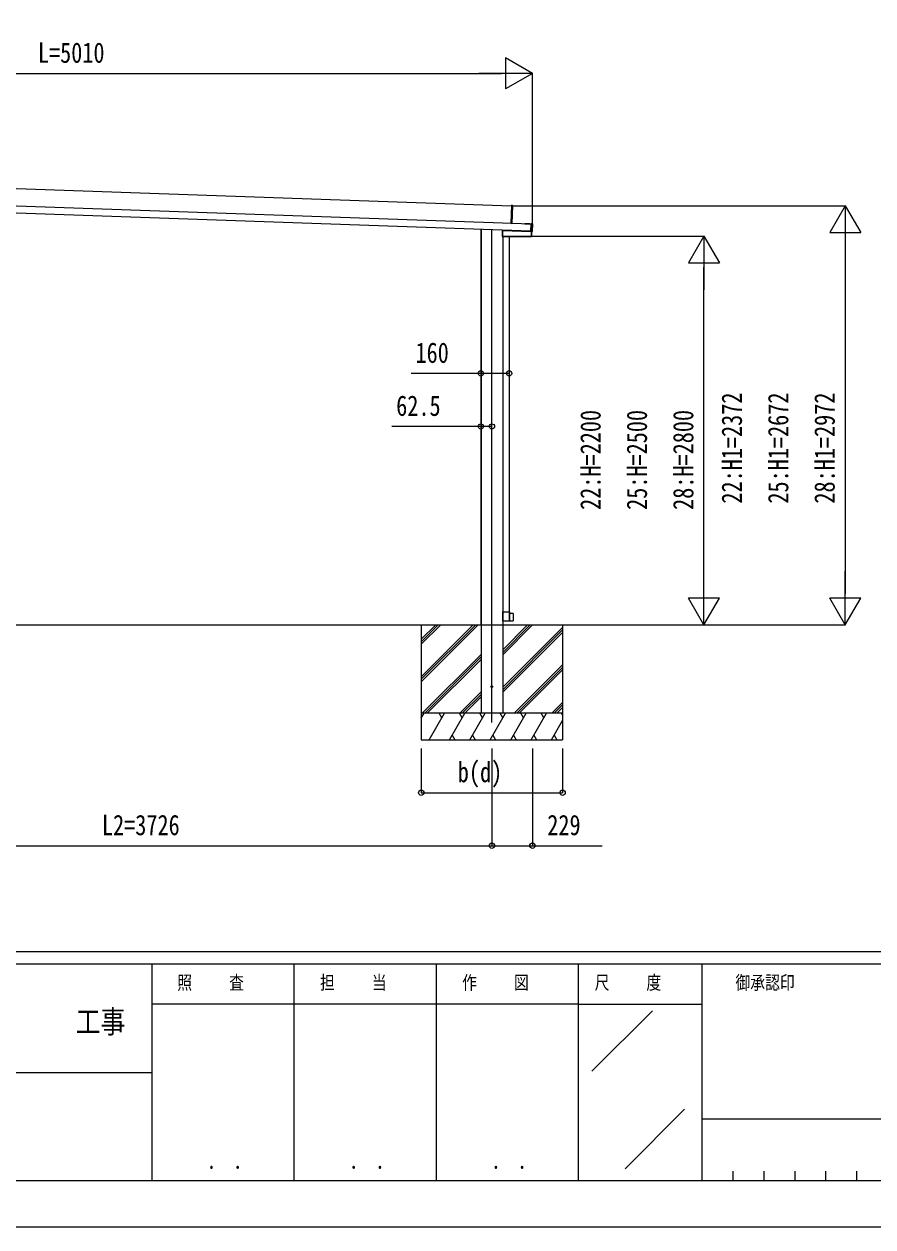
# Model space of a CAD drawing. Units: millimetres, scale not verified. Extents: x -14718 to 14718, y -10395 to 10395.
# Drawn here: x 3810 to 8615, y -10395 to -3587 of the extents above; entities that cross this region are included whole.
import ezdxf
from ezdxf.enums import TextEntityAlignment as Align

# ---------------------------------------------------------------- set-up
doc = ezdxf.new("R2010")
doc.units = ezdxf.units.MM
doc.header["$LTSCALE"] = 50
for name, color, linetype in [('0-3_YKK_12', 2, 'Continuous'), ('0-4_YKK_A1', 4, 'Continuous'), ('0-5_YKK_D', 6, 'Continuous'), ('0-6_YKK_ZWAK', 7, 'Continuous')]:
    doc.layers.add(name, color=color, linetype=linetype)
doc.styles.add('ＭＳ ゴシック', font='')
doc.styles.get('ＭＳ ゴシック').set_extended_font_data('MS Gothic')

msp = doc.modelspace()

# ---------------------------------------------------------------- linework, layer by layer
at = {"layer": '0-3_YKK_12'}
msp.add_line((6458.57, -7540.01), (6458.57, -4748.52), dxfattribs=at)
at = {"layer": '0-4_YKK_A1'}
for p, q in [((2255.09, -4464.86), (6568.91, -4615.5)), ((6680.59, -4719.46), (1685.94, -4545.04)), ((6679.19, -4759.43), (1684.55, -4585.02)), ((6568.99, -4613), (6565.43, -4714.94)), ((6568.99, -4613), (6569.01, -4612.5)), ((6574.51, -4613.53), (6568.99, -4613)), ((6569.01, -4612.5), (6574.53, -4613.03)), ((6574.98, -4613.54), (6571.42, -4715.48)), ((6396.07, -4749.55), (6396.07, -6987.51)), ((6397.27, -4749.59), (6397.27, -6987.51)), ((6397.67, -4749.6), (6397.67, -7487.51)), ((6517.47, -4756.3), (6517.47, -4789.77)), ((6517.47, -4756.3), (6517.85, -4756.31)), ((6518.15, -4756.01), (6517.77, -4756)), ((6517.85, -4756.31), (6518.15, -4756.31)), ((6517.85, -4756.31), (6517.85, -4789.39)), ((6517.97, -4755.8), (6517.97, -4753.8)), ((6518.15, -4756.31), (6518.16, -4756.01)), ((6518.16, -4756.01), (6680.7, -4761.69)), ((6518.32, -4755.81), (6518.62, -4755.81)), ((6518.32, -4755.82), (6518.62, -4755.83)), ((6518.62, -4755.81), (6518.62, -4753.83)), ((6680.21, -4761.47), (6518.62, -4755.83)), ((6565.42, -4715.44), (6565.43, -4714.94)), ((6565.43, -4714.94), (6570.95, -4715.47)), ((6570.95, -4715.47), (6571.42, -4715.48)), ((6651.63, -4717.95), (6651.7, -4715.95)), ((6657.62, -4718.15), (6657.69, -4716.16)), ((6657.69, -4716.16), (6667.69, -4716.5)), ((6667.62, -4718.5), (6667.69, -4716.5)), ((6667.69, -4716.5), (6673.68, -4716.71)), ((6673.61, -4718.71), (6673.68, -4716.71)), ((6673.68, -4716.71), (6687.17, -4717.19)), ((6679.16, -4760.47), (6679.15, -4760.82)), ((6679.15, -4760.82), (6680.35, -4760.86)), ((6679.15, -4760.82), (6679.15, -4760.82)), ((6679.15, -4760.82), (6680.35, -4760.86)), ((6680.23, -4760.86), (6680.21, -4761.47)), ((6680.51, -4761.48), (6680.21, -4761.47)), ((6680.35, -4760.86), (6680.35, -4760.86)), ((6680.51, -4761.48), (6680.53, -4760.87)), ((6687.65, -4719.16), (6680.61, -4718.92)), ((6680.62, -4761.66), (6680.65, -4760.87)), ((6680.62, -4761.66), (6680.64, -4760.88)), ((6680.63, -4718.42), (6680.64, -4718.07)), ((6681.84, -4718.11), (6680.64, -4718.07)), ((6680.64, -4718.07), (6680.64, -4718.07)), ((6681.84, -4718.11), (6680.64, -4718.07)), ((6682.72, -4761.76), (6680.7, -4761.69)), ((6680.94, -4760.92), (6680.94, -4761)), ((6686.64, -4761.19), (6680.94, -4761)), ((6681.84, -4718.11), (6681.84, -4718.11)), ((6682.18, -4717.01), (6682.14, -4718.11)), ((6682.43, -4789.78), (6683.39, -4762.08)), ((6682.44, -4718.02), (6688.14, -4718.22)), ((6682.44, -4718.02), (6682.44, -4718.1)), ((6682.72, -4761.76), (6682.71, -4762.06)), ((6683.1, -4761.77), (6682.72, -4761.76)), ((6683.01, -4762.07), (6683.39, -4762.08)), ((6685.6, -4762.16), (6683.39, -4762.08)), ((6686.64, -4761.19), (6686.19, -4760.72)), ((6686.21, -4760.22), (6687.65, -4719.16)), ((6686.71, -4760.24), (6686.21, -4760.22)), ((6688.14, -4719.18), (6686.71, -4760.24)), ((6686.71, -4760.24), (6687.15, -4760.71)), ((6688.62, -4718.74), (6687.15, -4760.71)), ((6688.14, -4719.18), (6687.65, -4719.16)), ((6687.66, -4718.66), (6688.14, -4718.22)), ((6688.62, -4718.74), (6688.14, -4719.18)), ((6688.71, -4759.26), (6690.07, -4720.29)), ((6517.85, -4789.39), (6517.47, -4789.77)), ((6517.77, -4790.07), (6518.15, -4789.69)), ((6517.77, -4790.07), (6682.13, -4790.06)), ((6518.15, -4789.39), (6517.85, -4789.39)), ((6518.15, -4789.39), (6518.15, -4789.69)), ((6518.15, -4789.69), (6681.76, -4789.68)), ((6519.47, -4790.07), (6519.47, -7487.51)), ((6519.47, -4790.52), (6519.87, -4790.52)), ((6519.87, -4790.52), (6519.87, -6913.01)), ((6519.87, -4790.52), (6520.17, -4790.52)), ((6520.17, -4790.52), (6555.57, -4790.52)), ((6526.97, -4790.52), (6526.97, -4790.32)), ((6529.97, -4790.32), (6526.97, -4790.32)), ((6529.97, -4790.07), (6529.97, -4790.32)), ((6529.97, -4790.32), (6529.97, -4790.52)), ((6553.47, -4790.32), (6550.47, -4790.32)), ((6550.47, -4790.52), (6550.47, -4790.32)), ((6553.47, -4790.32), (6553.47, -4790.52)), ((6555.57, -4790.52), (6556.07, -4790.52)), ((6556.07, -4790.52), (6556.07, -6913.01)), ((6681.76, -4789.38), (6681.76, -4789.68)), ((6681.76, -4789.68), (6682.13, -4790.06)), ((6682.43, -4789.78), (6682.06, -4789.4)), ((6519.47, -6913.01), (6519.87, -6913.01)), ((6519.87, -6913.01), (6520.17, -6913.01)), ((6520.74, -6913.01), (6520.17, -6913.01)), ((6520.17, -6944.21), (6520.44, -6913.3)), ((6520.74, -6913.01), (6520.94, -6913.01)), ((6556.37, -6913.31), (6556.37, -6944.21)), ((6557.67, -6913.01), (6558.1, -6913.01)), ((6558.1, -6913.01), (6558.3, -6913.01)), ((6558.6, -6913.3), (6558.87, -6944.21)), ((6578.57, -6923.2), (6558.98, -6922.86)), ((6578.87, -6923.5), (6578.87, -6964.91)), ((1695.04, -6987.5), (7193.69, -6987.51)), ((6058.57, -6987.51), (6058.57, -7637.51)), ((6058.57, -7281.48), (6352.55, -6987.51)), ((6058.57, -7295.63), (6366.69, -6987.51)), ((6058.57, -7309.77), (6380.83, -6987.51)), ((6058.57, -7069.35), (6140.41, -6987.51)), ((6058.57, -7083.49), (6154.56, -6987.51)), ((6058.57, -7097.64), (6168.7, -6987.51)), ((6396.07, -6987.51), (6396.37, -6987.51)), ((6396.37, -6987.51), (6396.97, -6987.51)), ((6519.47, -7157.24), (6689.2, -6987.51)), ((6519.47, -7143.1), (6675.06, -6987.51)), ((6519.47, -7128.95), (6660.92, -6987.51)), ((6519.47, -7341.08), (6858.57, -7001.99)), ((6520.37, -6967.21), (6520.17, -6944.21)), ((6520.87, -6967.51), (6520.67, -6967.51)), ((6556.07, -6967.51), (6520.87, -6967.51)), ((6557.67, -6967.51), (6556.07, -6967.51)), ((6556.37, -6944.21), (6556.37, -6967.21)), ((6558.17, -6967.51), (6557.67, -6967.51)), ((6558.37, -6967.51), (6558.17, -6967.51)), ((6558.87, -6944.21), (6558.67, -6967.21)), ((6558.98, -6965.56), (6578.57, -6965.21)), ((6858.57, -6987.51), (6858.57, -7637.51)), ((6519.47, -7355.23), (6858.57, -7016.13)), ((6519.47, -7369.37), (6858.57, -7030.27)), ((6064.68, -7487.51), (6397.67, -7154.52)), ((6078.82, -7487.51), (6397.67, -7168.66)), ((6092.96, -7487.51), (6397.67, -7182.8)), ((6585.18, -7487.51), (6858.57, -7214.12)), ((6599.32, -7487.51), (6858.57, -7228.26)), ((6613.46, -7487.51), (6858.57, -7242.4)), ((6276.81, -7487.51), (6397.67, -7366.65)), ((6290.95, -7487.51), (6397.67, -7380.79)), ((6305.1, -7487.51), (6397.67, -7394.93)), ((6858.57, -7487.51), (6058.57, -7487.51)), ((6058.57, -7516.45), (6075.28, -7487.51)), ((6103.11, -7637.51), (6189.72, -7487.51)), ((6174.72, -7513.49), (6159.71, -7487.51)), ((6218.59, -7637.51), (6305.19, -7487.51)), ((6290.19, -7513.49), (6275.19, -7487.51)), ((6334.06, -7637.51), (6420.66, -7487.51)), ((6405.66, -7513.49), (6390.66, -7487.51)), ((6449.53, -7637.51), (6536.13, -7487.51)), ((6521.13, -7513.49), (6506.13, -7487.51)), ((6565, -7637.51), (6651.6, -7487.51)), ((6636.6, -7513.49), (6621.6, -7487.51)), ((6680.47, -7637.51), (6767.07, -7487.51)), ((6752.07, -7513.49), (6737.07, -7487.51)), ((6797.31, -7487.51), (6858.57, -7426.25)), ((6811.45, -7487.51), (6858.57, -7440.39)), ((6825.59, -7487.51), (6858.57, -7454.53)), ((6858.57, -7497.95), (6852.54, -7487.51)), ((6060.28, -7513.49), (6058.57, -7510.53)), ((6795.94, -7637.51), (6858.57, -7529.02)), ((6233.58, -7611.53), (6248.58, -7637.51)), ((6349.06, -7611.53), (6364.06, -7637.51)), ((6464.53, -7611.53), (6479.52, -7637.51)), ((6580, -7611.53), (6594.99, -7637.51)), ((6695.47, -7611.53), (6710.46, -7637.51)), ((6810.94, -7611.53), (6825.93, -7637.51)), ((6058.57, -7637.51), (6858.57, -7637.51))]:
    msp.add_line(p, q, dxfattribs=at)
for points in [[(6570.95, -4715.47), (6574.51, -4613.53), (6574.98, -4613.54)], [(6518.32, -4753.82), (6518.32, -4755.81), (6517.97, -4755.8)], [(6645.2, -4715.72), (6645.38, -4717.73), (6680.37, -4718.95)], [(6645.2, -4715.72), (6651.7, -4715.95), (6657.69, -4716.16)], [(6679.16, -4760.47), (6679.18, -4759.97), (6680.61, -4718.92), (6680.63, -4718.42)], [(6679.18, -4759.97), (6686.21, -4760.22), (6686.19, -4760.72), (6679.16, -4760.47)], [(6680.63, -4718.42), (6687.66, -4718.66), (6687.65, -4719.16)], [(6680.85, -4760.9), (6680.89, -4760.91), (6680.94, -4760.92)], [(6681.76, -4789.38), (6682.06, -4789.4), (6683.01, -4762.07), (6682.71, -4762.06)], [(6682.44, -4718.1), (6682.38, -4718.1), (6682.34, -4718.11)], [(6550.47, -4790.07), (6550.47, -4790.32), (6529.97, -4790.32)], [(6520.94, -6913.01), (6556.07, -6913.01), (6557.67, -6913.01)], [(6557.37, -6967.21), (6557.37, -6944.21), (6557.37, -6913.31)], [(6396.97, -6987.51), (6397.27, -6987.51), (6397.57, -6987.51), (6397.67, -6987.51)]]:
    msp.add_lwpolyline(points, dxfattribs=at)
msp.add_lwpolyline([(6518.15, -4789.39), (6518.15, -4756.31), (6682.71, -4762.06), (6681.76, -4789.38)], close=True, dxfattribs=at)
msp.add_circle((6458.57, -7337.51), 5, dxfattribs=at)
for centre, radius, start, end in [((6572.47, -4613.21), 2.07, 351.06854, 4.93146), ((6574.48, -4613.53), 0.5, 358, 84.5), ((6518.15, -4756.31), 0.3, 88.05611, 180.04719), ((6518.15, -4756.31), 0.3, 88.19064, 179.87538), ((6518.15, -4756.31), 0.3, 90.16173, 180.04449), ((6518.15, -4756.17), 0.159, 86.02272, 89.97728), ((6680.33, -4764.57), 3.71, 81.82188, 89.76035), ((6680.71, -4761.49), 0.2, 178, 268), ((6682.08, -4714.11), 4.01, 266.55184, 273.90119), ((6682.71, -4762.06), 0.3, 357.94657, 87.94647), ((6685.71, -4759.16), 3, 268, 358), ((6686.21, -4760.22), 0.501, 268.24971, 357.75029), ((6687.07, -4720.18), 3, 358, 88), ((6687.64, -4719.17), 0.501, 358.24971, 87.75029), ((6518.15, -4789.39), 0.301, 180.24971, 269.75029), ((6526.67, -4790.32), 0.3, 0, 54.36863), ((6553.77, -4790.32), 0.3, 125.63137, 180), ((6681.76, -4789.38), 0.301, 270.23913, 357.76087), ((6520.74, -6913.31), 0.3, 90, 179.5), ((6556.07, -6913.31), 0.3, 0, 90), ((6557.67, -6913.31), 0.3, 90, 180), ((6558.3, -6913.31), 0.3, 0.5, 90), ((6558.98, -6922.56), 0.3, 180.5, 271.40297), ((6578.57, -6923.5), 0.3, 0, 89), ((6520.67, -6967.21), 0.3, 180.5, 270), ((6556.07, -6967.21), 0.3, 270, 0), ((6557.67, -6967.21), 0.3, 180, 270), ((6558.37, -6967.21), 0.3, 270, 359.5), ((6558.98, -6965.86), 0.3, 90.71637, 179.5), ((6578.57, -6964.91), 0.3, 271, 0)]:
    msp.add_arc(centre, radius, start, end, dxfattribs=at)
for centre, major_axis, ratio, start_param, end_param in [((6517.77, -4756.3), (-0.3, 0.01), 0.998133, 4.7490956, 6.3180268), ((6517.77, -4755.8), (-0.2, 0.007), 0.998133, 1.607503, 3.1764341), ((6517.85, -4755.81), (0, 0.5), 0.061125, 3.1027435, 3.1394501), ((6518.15, -4755.81), (0.007, 0.2), 0.854479, 3.1782993, 4.712389), ((6518.15, -4755.81), (0.47, -0.016), 0.425228, 4.7490956, 6.2831853), ((6518.15, -4755.81), (-0.011, 0.2), 0.151815, 3.0913179, 3.1280246), ((6518.12, -4755.81), (0.201, -0.007), 0.992577, 6.2831853, 6.3180268), ((6518.12, -4755.81), (-0.501, 0.017), 0.998133, 3.1415927, 3.1764341), ((6570.92, -4715.46), (-0.013, 0.504), 0.060033, 4.3753319, 4.7012916), ((6680.71, -4761.49), (0.5, -0.017), 0.4, 3.1415927, 4.712389), ((6680.34, -4760.9), (0.6, -0.021), 0.061163, 6.2831853, 7.8539816), ((6680.95, -4760.7), (-0.01, -0.3), 0.998135, 5.4691958, 6.2831853), ((6681.84, -4718.08), (0.6, -0.021), 0.061163, 4.712389, 6.2831853), ((6682.43, -4718.32), (-0.01, -0.3), 0.998135, 3.1415927, 3.9545103), ((6683.09, -4762.07), (0.3, -0.01), 0.998135, 0, 1.5707963), ((6686.65, -4760.69), (0.342, -0.367), 0.99628, 5.4996506, 7.06672), ((6688.12, -4718.72), (0.367, 0.342), 0.99628, 5.4996506, 7.06672), ((6517.77, -4789.77), (0.213, 0.213), 0.99628, 2.358058, 3.9251274), ((6682.12, -4789.76), (-0.209, 0.217), 0.996405, 2.3754474, 3.9077379)]:
    msp.add_ellipse(centre, major_axis=major_axis, ratio=ratio, start_param=start_param, end_param=end_param, dxfattribs=at)
at = {"layer": '0-5_YKK_D'}
for p, q in [((6687.57, -3866.38), (6536.01, -3778.88)), ((6536.01, -3778.88), (6536.01, -3953.88)), ((1852.57, -3866.38), (6512.57, -3866.38)), ((6687.57, -3866.38), (6384.46, -3866.38)), ((6687.57, -3866.38), (6536.01, -3953.88)), ((6687.57, -4719.18), (6687.57, -3865.38)), ((6574.42, -4615.51), (8459.57, -4615.51)), ((8458.57, -4615.51), (8371.07, -4767.06)), ((8458.57, -4615.51), (8546.07, -4767.06)), ((8458.57, -4615.51), (8458.57, -4918.62)), ((6680.71, -4787.51), (7659.57, -4787.51)), ((7658.57, -4787.51), (7571.07, -4939.06)), ((7658.57, -4787.51), (7746.07, -4939.06)), ((7658.57, -4787.51), (7658.57, -5090.62)), ((8371.07, -4767.06), (8546.07, -4767.06)), ((8458.57, -4790.51), (8458.57, -6812.51)), ((7571.07, -4939.06), (7746.07, -4939.06)), ((7658.57, -6812.51), (7658.57, -4962.51)), ((6396.07, -5864.5), (6396.07, -5865.5)), ((7658.57, -6987.51), (7658.57, -6684.4)), ((8458.57, -6987.51), (8458.57, -6684.4)), ((7658.57, -6987.51), (7571.07, -6835.95)), ((7746.07, -6835.95), (7571.07, -6835.95)), ((7658.57, -6987.51), (7746.07, -6835.95)), ((8458.57, -6987.51), (8371.07, -6835.95)), ((8546.07, -6835.95), (8371.07, -6835.95)), ((8458.57, -6987.51), (8546.07, -6835.95)), ((7159.57, -6987.51), (7659.57, -6987.51)), ((7194.69, -6987.51), (8459.57, -6987.51)), ((6058.57, -7687.51), (6058.57, -7938.51)), ((6458.57, -7687.51), (6458.57, -8238.51)), ((6458.57, -7687.51), (6458.57, -8238.51)), ((6687.57, -7687.51), (6687.57, -8238.51)), ((6858.57, -7687.51), (6858.57, -7938.51)), ((6058.57, -7937.51), (6858.57, -7937.51)), ((2732.57, -8237.51), (6458.57, -8237.51))]:
    msp.add_line(p, q, dxfattribs=at)
for points in [[(6556.07, -5564.5), (6396.07, -5564.5), (6000.97, -5564.5)], [(6458.57, -5864.5), (6396.07, -5864.5), (5891.77, -5864.5)], [(6458.57, -8237.51), (6687.57, -8237.51), (7082.67, -8237.51)]]:
    msp.add_lwpolyline(points, dxfattribs=at)
for centre in [(6396.07, -5564.5), (6556.07, -5564.5), (6396.07, -5864.5), (6458.57, -5864.5), (6058.57, -7937.51), (6858.57, -7937.51), (6458.57, -8237.51), (6458.57, -8237.51), (6687.57, -8237.51)]:
    msp.add_circle(centre, 14.88, dxfattribs=at)
at = {"layer": '0-6_YKK_ZWAK'}
for p, q in [((13632.57, -8837.5), (-13667.43, -8837.5)), ((4532.57, -8907.5), (-17.43, -8907.5)), ((5337.57, -8907.5), (5337.57, -10132.5)), ((6142.57, -8907.5), (6142.57, -10132.5)), ((6947.57, -8907.5), (6947.57, -10132.5)), ((7647.57, -8907.5), (6947.57, -8907.5)), ((11261.32, -8907.5), (7647.57, -8907.5)), ((7647.57, -8907.5), (7647.57, -10132.5)), ((6947.57, -9135), (4532.57, -9135)), ((6947.57, -9135), (7647.57, -9135)), ((7024.87, -9514.02), (7367.63, -9171.25)), ((-17.43, -9520), (4532.57, -9520)), ((7212.35, -10065.96), (7549.12, -9729.19)), ((7647.57, -9782.5), (11261.32, -9782.5)), ((-17.43, -10132.5), (4532.57, -10132.5)), ((4532.57, -10132.5), (6947.57, -10132.5)), ((6947.57, -10132.5), (7647.57, -10132.5)), ((7647.57, -10132.5), (11261.32, -10132.5)), ((7822.57, -10080), (7822.57, -10132.5)), ((7997.57, -10080), (7997.57, -10132.5)), ((8172.57, -10080), (8172.57, -10132.5)), ((8347.57, -10080), (8347.57, -10132.5)), ((8522.57, -10080), (8522.57, -10132.5))]:
    msp.add_line(p, q, dxfattribs=at)
msp.add_lwpolyline([(-14717.5, -10395), (14717.5, -10395), (14717.5, 10395), (-14717.5, 10395)], close=True, dxfattribs=at)
msp.add_lwpolyline([(6947.57, -8907.5), (4532.57, -8907.5), (4532.57, -10132.5)], dxfattribs=at)

# ---------------------------------------------------------------- texts
at = {"layer": '0-5_YKK_D', "style": 'ＭＳ ゴシック', "width": 0.8}
for s, p in [('L=5010', (3888.57, -3841.38)), ('160', (6025.97, -5539.5)), ('62.5', (5916.77, -5839.5)), ('b(d)', (6265.37, -7912.51)), ('L2=3726', (4251.17, -8212.51)), ('229', (6772.07, -8212.51))]:
    msp.add_text(s, height=115.5, dxfattribs=at).set_placement(p, align=Align.BOTTOM_LEFT)
for s, p in [('22:H1=2372', (7908.57, -6301.31)), ('25:H1=2672', (8171.07, -6301.31)), ('28:H1=2972', (8433.57, -6301.31)), ('22:H=2200', (7108.57, -6336.91)), ('25:H=2500', (7371.07, -6336.91)), ('28:H=2800', (7633.57, -6336.91))]:
    msp.add_text(s, height=115.5, rotation=90, dxfattribs=at).set_placement(p, align=Align.BOTTOM_LEFT)
at = {"layer": '0-6_YKK_ZWAK', "style": 'ＭＳ ゴシック', "width": 0.8}
for s, height, p in [('照     査', 76.98, (4677.47, -9073.75)), ('担     当', 76.98, (5485.27, -9073.75)), ('作     図', 76.98, (6290.27, -9073.75)), ('尺     度', 76.98, (7039.97, -9073.75)), ('御承認印', 76.98, (7836.98, -9073.75)), ('工事', 128.3, (4103.17, -9336.13)), ('． ．', 90.71, (4847.5, -10095.23)), ('． ．', 90.71, (5652.5, -10095.23)), ('． ．', 90.71, (6457.5, -10095.23))]:
    msp.add_text(s, height=height, dxfattribs=at).set_placement(p, align=Align.BOTTOM_LEFT)

doc.saveas('drawing.dxf')
